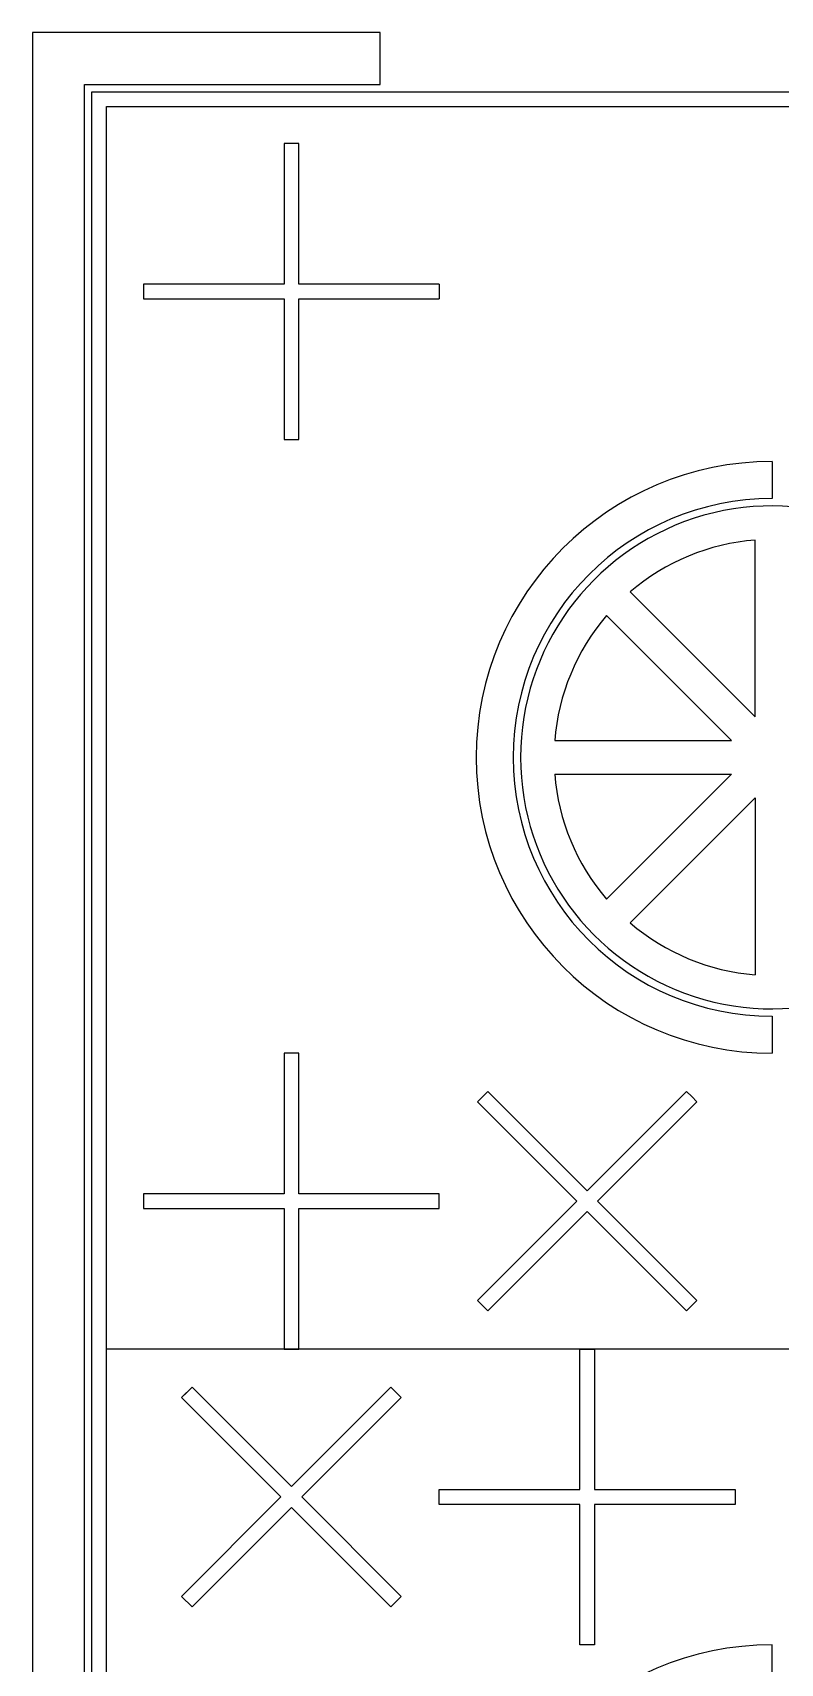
# Model space of a CAD drawing. Header units: inches. Extents: x -271009 to 5700, y -37000 to 38138.
# Drawn here: x -68200 to -65672, y -1062 to 4450 of the extents above; entities that cross this region are included whole.
import ezdxf

# ---------------------------------------------------------------- set-up
doc = ezdxf.new("R2010")
doc.units = ezdxf.units.IN
doc.header["$MEASUREMENT"] = 0
for name, color, linetype in [('Construction', 3, 'Continuous'), ('Electrodes', 4, 'Continuous'), ('PDMS', 6, 'Continuous')]:
    doc.layers.add(name, color=color, linetype=linetype)

msp = doc.modelspace()

# ---------------------------------------------------------------- linework, layer by layer
at = {"layer": 'Construction'}
msp.add_line((-57050, 0), (-67950, 0), dxfattribs=at)
at = {"layer": 'Electrodes'}
for p, q in [((-67025, 4450), (-68200, 4450)), ((-68200, 4450), (-68200, -4450)), ((-67025, 4275), (-67025, 4450)), ((-68025, -4275), (-68025, 4275)), ((-68025, 4275), (-67025, 4275)), ((-67300, 4075), (-67350, 4075)), ((-67350, 4075), (-67350, 3600)), ((-67300, 3600), (-67300, 4075)), ((-67350, 3600), (-67825, 3600)), ((-67825, 3600), (-67825, 3550)), ((-66825, 3600), (-67300, 3600)), ((-66825, 3600), (-66825, 3550)), ((-67825, 3550), (-67350, 3550)), ((-67350, 3550), (-67350, 3075)), ((-67300, 3075), (-67300, 3550)), ((-67300, 3550), (-66825, 3550)), ((-67350, 3075), (-67300, 3075)), ((-65700, 3000), (-65700, 2875)), ((-65700, 1125), (-65700, 1000)), ((-67300, 1000), (-67350, 1000)), ((-67350, 1000), (-67350, 525)), ((-67300, 525), (-67300, 1000)), ((-66660.9, 871.2), (-66696.2, 835.9)), ((-66696.2, 835.9), (-66360.4, 500)), ((-66325, 535.4), (-66660.9, 871.2)), ((-65989.1, 871.2), (-66325, 535.4)), ((-66289.6, 500), (-65953.8, 835.9)), ((-65971.4, 853.6), (-65989.1, 871.2)), ((-65953.8, 835.9), (-65971.4, 853.6)), ((-67350, 525), (-67825, 525)), ((-67825, 525), (-67825, 475)), ((-66825, 525), (-67300, 525)), ((-66825, 475), (-66825, 525)), ((-66360.4, 500), (-66696.2, 164.1)), ((-65953.8, 164.1), (-66289.6, 500)), ((-67825, 475), (-67350, 475)), ((-67350, 475), (-67350, 0)), ((-67300, 0), (-67300, 475)), ((-67300, 475), (-66825, 475)), ((-66660.9, 128.8), (-66325, 464.6)), ((-66325, 464.6), (-65989.1, 128.8)), ((-66696.2, 164.1), (-66660.9, 128.8)), ((-65989.1, 128.8), (-65953.8, 164.1)), ((-67350, 0), (-67300, 0)), ((-66350, -475), (-66350, 0)), ((-66300, 0), (-66350, 0)), ((-66300, 0), (-66300, -475)), ((-67696.2, -164.1), (-67660.9, -128.8)), ((-67360.4, -500), (-67696.2, -164.1)), ((-67660.9, -128.8), (-67325, -464.6)), ((-67325, -464.6), (-66989.1, -128.8)), ((-66953.8, -164.1), (-67289.6, -500)), ((-66989.1, -128.8), (-66953.8, -164.1)), ((-66825, -475), (-66350, -475)), ((-66825, -525), (-66825, -475)), ((-66300, -475), (-65825, -475)), ((-65825, -475), (-65825, -525)), ((-67696.2, -835.9), (-67360.4, -500)), ((-67325, -535.4), (-67660.9, -871.2)), ((-66989.1, -871.2), (-67325, -535.4)), ((-67289.6, -500), (-66953.8, -835.9)), ((-66350, -525), (-66825, -525)), ((-66350, -1000), (-66350, -525)), ((-65825, -525), (-66300, -525)), ((-66300, -525), (-66300, -1000)), ((-67660.9, -871.2), (-67696.2, -835.9)), ((-66953.8, -835.9), (-66989.1, -871.2)), ((-66300, -1000), (-66350, -1000)), ((-65700, -1125), (-65700, -1000))]:
    msp.add_line(p, q, dxfattribs=at)
for centre, radius in [((-65700, 2000), 1000), ((-65700, 2000), 875), ((-65700, -2000), 1000)]:
    msp.add_arc(centre, radius, 90, 270, dxfattribs=at)
at = {"layer": 'PDMS'}
for p, q in [((-67300, 4075), (-67350, 4075)), ((-67350, 4075), (-67350, 3600)), ((-67300, 3600), (-67300, 4075)), ((-67350, 3600), (-67825, 3600)), ((-67825, 3600), (-67825, 3550)), ((-66825, 3600), (-67300, 3600)), ((-66825, 3600), (-66825, 3550)), ((-67825, 3550), (-67350, 3550)), ((-67350, 3550), (-67350, 3075)), ((-67300, 3075), (-67300, 3550)), ((-67300, 3550), (-66825, 3550)), ((-67350, 3075), (-67300, 3075)), ((-65756.7, 2136.8), (-65756.7, 2734.5)), ((-66179.3, 2559.4), (-65756.7, 2136.8)), ((-66259.4, 2479.3), (-65836.8, 2056.7)), ((-66434.5, 2056.7), (-65836.8, 2056.7)), ((-66434.5, 1943.3), (-65836.8, 1943.3)), ((-66259.4, 1520.7), (-65836.8, 1943.3)), ((-66179.3, 1440.6), (-65756.7, 1863.2)), ((-65756.7, 1863.2), (-65756.7, 1265.5)), ((-67300, 1000), (-67350, 1000)), ((-67350, 1000), (-67350, 525)), ((-67300, 525), (-67300, 1000)), ((-66660.9, 871.2), (-66696.2, 835.9)), ((-66696.2, 835.9), (-66360.4, 500)), ((-66325, 535.4), (-66660.9, 871.2)), ((-65989.1, 871.2), (-66325, 535.4)), ((-66289.6, 500), (-65953.8, 835.9)), ((-65971.4, 853.6), (-65989.1, 871.2)), ((-65953.8, 835.9), (-65971.4, 853.6)), ((-67350, 525), (-67825, 525)), ((-67825, 525), (-67825, 475)), ((-66825, 525), (-67300, 525)), ((-66825, 500), (-66825, 525)), ((-66825, 475), (-66825, 500)), ((-66360.4, 500), (-66696.2, 164.1)), ((-65953.8, 164.1), (-66289.6, 500)), ((-67825, 475), (-67350, 475)), ((-67350, 475), (-67350, 0)), ((-67300, 0), (-67300, 475)), ((-67300, 475), (-66825, 475)), ((-66660.9, 128.8), (-66325, 464.6)), ((-66325, 464.6), (-65989.1, 128.8)), ((-66696.2, 164.1), (-66660.9, 128.8)), ((-65989.1, 128.8), (-65953.8, 164.1)), ((-67350, 0), (-67300, 0)), ((-66350, -475), (-66350, 0)), ((-66350, 0), (-66300, 0)), ((-66300, 0), (-66300, -475)), ((-67696.2, -164.1), (-67678.6, -146.4)), ((-67360.4, -500), (-67696.2, -164.1)), ((-67678.6, -146.4), (-67660.9, -128.8)), ((-67660.9, -128.8), (-67325, -464.6)), ((-67325, -464.6), (-66989.1, -128.8)), ((-66953.8, -164.1), (-67289.6, -500)), ((-66989.1, -128.8), (-66953.8, -164.1)), ((-66825, -500), (-66825, -475)), ((-66825, -475), (-66350, -475)), ((-66300, -475), (-65825, -475)), ((-65825, -475), (-65825, -525)), ((-67696.2, -835.9), (-67360.4, -500)), ((-67325, -535.4), (-67660.9, -871.2)), ((-66989.1, -871.2), (-67325, -535.4)), ((-67289.6, -500), (-66953.8, -835.9)), ((-66825, -525), (-66825, -500)), ((-66350, -525), (-66825, -525)), ((-66350, -1000), (-66350, -525)), ((-65825, -525), (-66300, -525)), ((-66300, -525), (-66300, -1000)), ((-67660.9, -871.2), (-67696.2, -835.9)), ((-66953.8, -835.9), (-66989.1, -871.2)), ((-66300, -1000), (-66350, -1000))]:
    msp.add_line(p, q, dxfattribs=at)
for points in [[(-68000, 4250), (-57000, 4250), (-57000, -4250), (-68000, -4250)], [(-67950, 4200), (-57050, 4200), (-57050, -4200), (-67950, -4200)]]:
    msp.add_lwpolyline(points, close=True, dxfattribs=at)
for radius, start, end in [(850, 36.0319, 323.9681), (736.7, 94.4117, 130.5883), (736.7, 139.4117, 175.5883), (736.7, 184.4117, 220.5883), (736.7, 229.4117, 265.5883)]:
    msp.add_arc((-65700, 2000), radius, start, end, dxfattribs=at)

doc.saveas('drawing.dxf')
